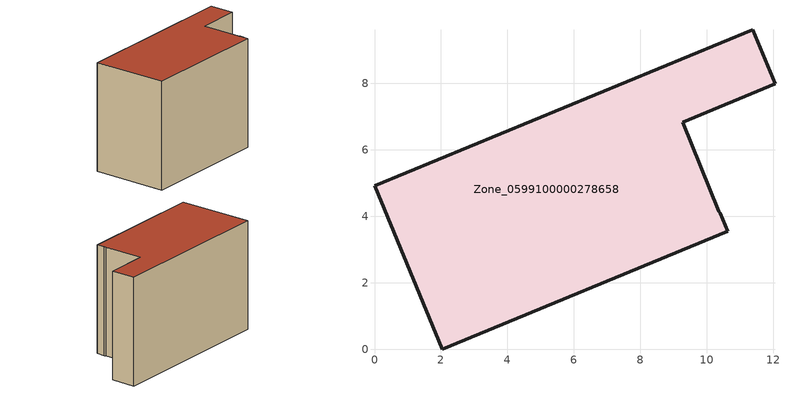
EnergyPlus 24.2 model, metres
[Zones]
Zone_0599100000278658
 floor ground (C_G): 10.41,4.09 10.63,3.55 2.04,0 0,4.92 11.38,9.61 12.05,7.98 9.28,6.83 10.36,4.16 z0
 wall outside (C_F): 2.04,0 10.63,3.55 10.41,4.09 10.36,4.16 9.28,6.83 12.05,7.98 11.38,9.61 0,4.92 2.04,0 z0:7.72
 roof outside (C_R): 10.63,3.55 10.41,4.09 10.36,4.16 9.28,6.83 12.05,7.98 11.38,9.61 0,4.92 2.04,0 z7.72
[BUILDING]
Pand.0599100000278658: North Axis=0; Terrain=City; Loads Convergence Tolerance Value=0.04; Temperature Convergence Tolerance Value=0.4; Solar Distribution=FullExterior; Maximum Number of Warmup Days=25; Minimum Number of Warmup Days=1
[Site:Location]
Rotterdam.The.Hague.AP_ZH_NLD Design_Conditions: Latitude=51.96; Longitude=4.45; Time Zone=1; Elevation=-4.5
[SITE:GROUNDTEMPERATURE:BUILDINGSURFACE]
18, 18, 18, 18, 18, 18, 18, 18, 18, 18, 18, 18
[MATERIAL] Thermal Absorptance=0.9; Solar Absorptance=0.7; Visible Absorptance=0.7
Name | Roughness | Thickness | Conductivity | Density | Specific Heat
G.TC.1975-1991 | MediumSmooth | 0.15 | 0.288461 | 540 | 1210
F.TC.1975-1991 | Rough | 0.3 | 0.230769 | 1920 | 840
R.TC.1975-1991 | MediumRough | 0.2 | 0.153846 | 1500 | 1000
[CONSTRUCTION]
C_G: G.TC.1975-1991
C_F: F.TC.1975-1991
C_R: R.TC.1975-1991
[ZONE]
Zone_0599100000278658: Type=1; Multiplier=1; Ceiling Height=Autocalculate; Volume=Autocalculate; Floor Area=autocalculate; Part of Total Floor Area=Yes
[ZONEINFILTRATION:DESIGNFLOWRATE]
Infil_Zone_0599100000278658: Zone or ZoneList or Space or SpaceList=Zone_0599100000278658; Schedule=AlwaysOn; Design Flow Rate Calculation Method=Flow/Area; Flow Rate per Floor Area=0.003; Constant Term Coefficient=1; Temperature Term Coefficient=0; Velocity Term Coefficient=0; Velocity Squared Term Coefficient=0
[HVACTEMPLATE:ZONE:IDEALLOADSAIRSYSTEM]
Zone_0599100000278658: Maximum Heating Supply Air Temperature=50; Minimum Cooling Supply Air Temperature=13; Maximum Heating Supply Air Humidity Ratio=0.0156; Minimum Cooling Supply Air Humidity Ratio=0.0077; Heating Limit=NoLimit; Cooling Limit=NoLimit; Dehumidification Control Type=ConstantSensibleHeatRatio; Cooling Sensible Heat Ratio=0.7; Dehumidification Setpoint=60; Humidification Control Type=None; Humidification Setpoint=30; Outdoor Air Method=None; Outdoor Air Flow Rate per Person=0.00944; Outdoor Air Flow Rate per Zone Floor Area=0; Outdoor Air Flow Rate per Zone=0; Demand Controlled Ventilation Type=None; Outdoor Air Economizer Type=NoEconomizer; Heat Recovery Type=None; Sensible Heat Recovery Effectiveness=0.7; Latent Heat Recovery Effectiveness=0.65
[ZONECONTROL:THERMOSTAT]
ThermostatControl_Zone_0599100000278658: Zone or ZoneList=Zone_0599100000278658; Control Type Schedule=DualSetpointControlType; Control 1=Thermostat_Zone_0599100000278658; Temperature Difference Between Cutout And Setpoint=0
[THERMOSTATSETPOINT:DUALSETPOINT]
Thermostat_Zone_0599100000278658: Heating Setpoint Temperature Schedule=HeatingSetpoint_Zone_0599100000278658; Cooling Setpoint Temperature Schedule=CoolingSetpoint_Zone_0599100000278658
[SCHEDULE:COMPACT]
HeatingSetpoint_Zone_0599100000278658: Through: 12/31, For: AllDays, Until: 24:00, 21
CoolingSetpoint_Zone_0599100000278658: Through: 12/31, For: AllDays, Until: 24:00, 24
DualSetpointControlType: Through: 12/31, For: AllDays, Until: 24:00, 4
AlwaysOn: Through: 12/31, For: AllDays, Until: 24:00, 1
